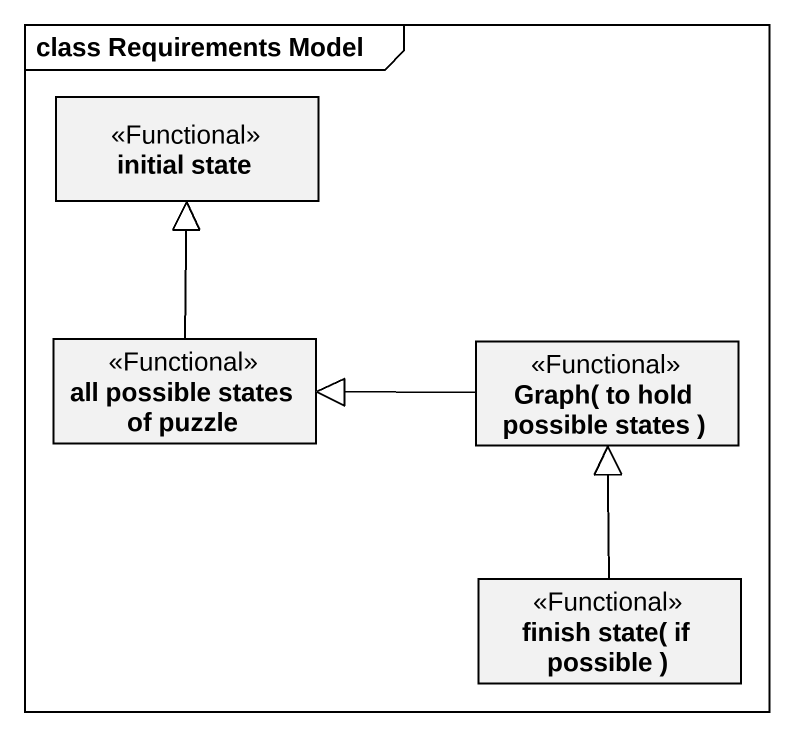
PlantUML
@startuml
mainframe class Requirements Model
hide circle
hide empty members
class "initial state" as initial_state <<Functional>>
class "all possible states of puzzle" as all_possible_states_of <<Functional>>
class "Graph( to hold possible states )" as Graph_to_hold_possible <<Functional>>
class "finish state( if possible )" as finish_state_if_possible <<Functional>>
all_possible_states_of -up-|> initial_state
Graph_to_hold_possible -left-|> all_possible_states_of
finish_state_if_possible -up-|> Graph_to_hold_possible
@enduml
